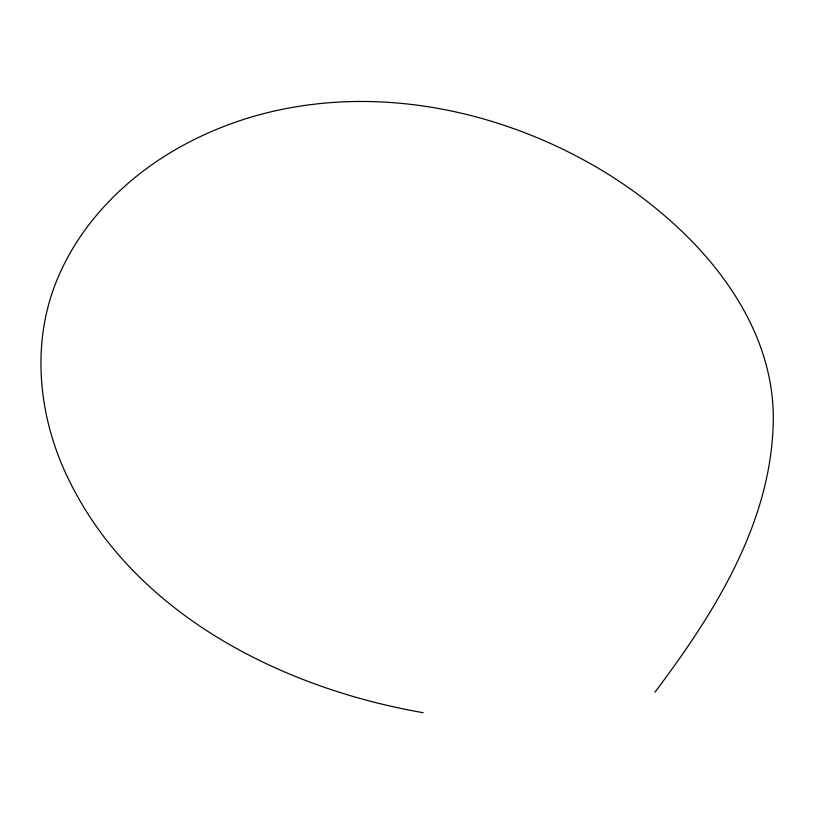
<?xml version="1.0" encoding="UTF-8"?>
<svg xmlns="http://www.w3.org/2000/svg" width="814" height="814" viewBox="0 0 814 814"><rect width="100%" height="100%" fill="white"/><g stroke="black" fill="none" stroke-linecap="round" stroke-linejoin="round"><path stroke-width="1.22" d="M654.904 692.215C715.14 612.26 773.178 520.156 773.3 416.605C772.761 340.262 727.97 272.446 672.842 222.975A461.1 371.591 3.6 0 0 607.275 173.647C500.976 107.957 366.554 80.851 245.614 118.803A333.821 281.186 2.6 0 0 169.393 153.246C118.213 184.452 74.939 230.738 54.05 287.535C33.048 344.739 38.512 408.893 61.854 464.499C123.006 608.211 275.966 687.118 423.199 712.698"/></g></svg>
